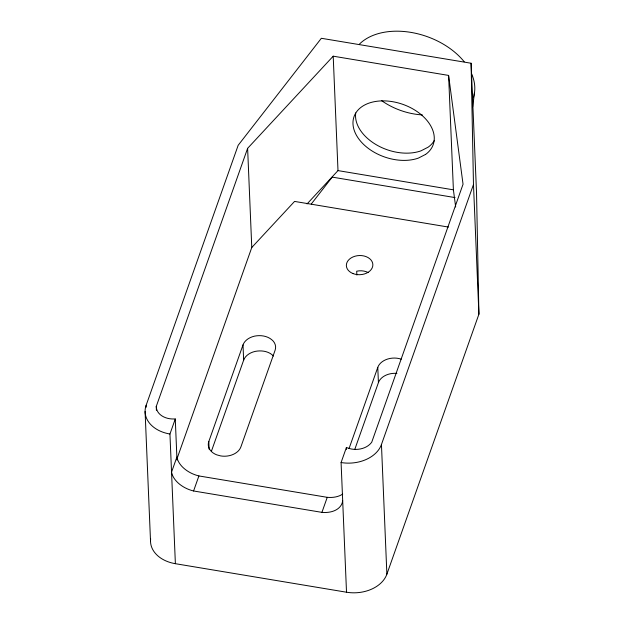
<?xml version="1.0" encoding="UTF-8"?>
<svg xmlns="http://www.w3.org/2000/svg" width="624" height="624" viewBox="0 0 624 624"><rect width="100%" height="100%" fill="white"/><g stroke="black" fill="none" stroke-linecap="round" stroke-linejoin="round"><path stroke-width="0.94" d="M472.664 106.922L474.497 92.563M146.219 407.222L146.141 405.28L238.165 145.298L321.352 38.282L471.097 63.242L476.533 192.917L478.912 314.192L386.88 574.174A33.15 23.969 -2.4 0 1 346.515 592.215L175.383 563.69A33.15 23.969 -2.4 0 1 150.649 538.84M156.413 410.335L156.25 406.45L247.619 148.333L333.208 56.183L448.601 75.418L463.047 184.236L371.678 442.354L369.814 444.358A17.347 12.542 -2.4 0 1 349.346 448.523L346.406 447.494L341.086 462.54L346.515 592.215M175.383 563.69L169.946 434.015L175.274 418.977L171.974 418.961A17.347 12.542 -2.4 0 1 156.577 408.814L156.25 406.45M176.99 458.765L251.776 247.502L247.619 148.333M208.798 441.558L243.009 344.908A16.575 11.981 -2.4 0 1 254.615 336.125C261.16 334.815 268.687 336.086 273.328 341.211A16.575 11.981 -2.4 0 1 275.098 350.259L240.887 446.909A16.575 11.981 -2.4 0 1 220.709 455.926L216.692 454.834A16.575 11.981 -2.4 0 1 208.798 441.558L209.118 449.186M342.677 500.674A24.866 16.497 19.5 0 1 321.929 512.366L193.58 490.979L198.9 475.94A24.866 16.497 19.5 0 1 176.873 457.119L175.274 418.977M211.38 451.347L243.649 360.165L243.009 344.908M321.929 512.366L327.249 497.328A24.866 16.497 19.5 0 0 342.716 494.068M349.058 448.523L377.777 367.372A16.575 11.981 -2.4 0 1 401.216 359.167M354.861 449.186L378.417 382.629L377.777 367.372M386.88 574.174L381.451 444.499L473.476 184.517L471.097 63.242M311.282 204.017L332.202 177.115L455.052 197.59M251.776 247.502L294.567 201.419L448.438 227.066M307.063 203.923L337.997 170.602L333.208 56.183M337.997 170.602L453.398 189.836L455.676 207.02M198.9 475.94L327.249 497.328M273.468 356.015C268.866 351.187 261.565 350.15 255.255 351.382A16.575 11.981 -2.4 0 0 243.649 360.165M177.021 460.028L176.873 457.119L171.545 472.157A24.866 16.497 19.5 0 0 193.58 490.979M473.476 184.517L478.912 314.192M448.601 75.418L453.398 189.836M356.858 275.02L356.694 271.206A13.26 9.586 -2.4 0 1 368.215 272.548M346.406 447.494L346.484 449.405M145.088 411.52L150.524 541.195M381.451 444.499A33.15 23.969 -2.4 0 1 341.086 462.54M169.946 434.015A33.15 23.969 -2.4 0 1 146.141 405.28M378.417 382.629A16.575 11.981 -2.4 0 1 396.903 373.394M434.374 140.431A41.987 27.854 19.5 0 1 428.197 147.139L420.958 150.86A41.987 27.854 19.5 0 1 376.436 144.83A41.987 27.854 19.5 0 1 355.727 112.96M422.331 114.902A54.148 35.927 19.5 0 1 381.724 100.714M359.463 44.093A64.093 42.526 19.5 0 1 464.233 61.784M471.549 73.64A64.093 42.526 19.5 0 1 473.998 95.199M473.772 96.065A64.093 42.526 19.5 0 1 473.249 97.765M425.63 154.385L418.392 158.098A41.987 27.854 19.5 0 1 353.902 129.324A41.987 27.854 19.5 0 1 402.675 104.294A41.987 27.854 19.5 0 1 425.63 154.385M353.09 273.601A13.26 9.586 -2.4 0 0 372.863 264.763A13.26 9.586 -2.4 0 0 352.872 256.994A13.26 9.586 -2.4 0 0 353.09 273.601"/></g></svg>
